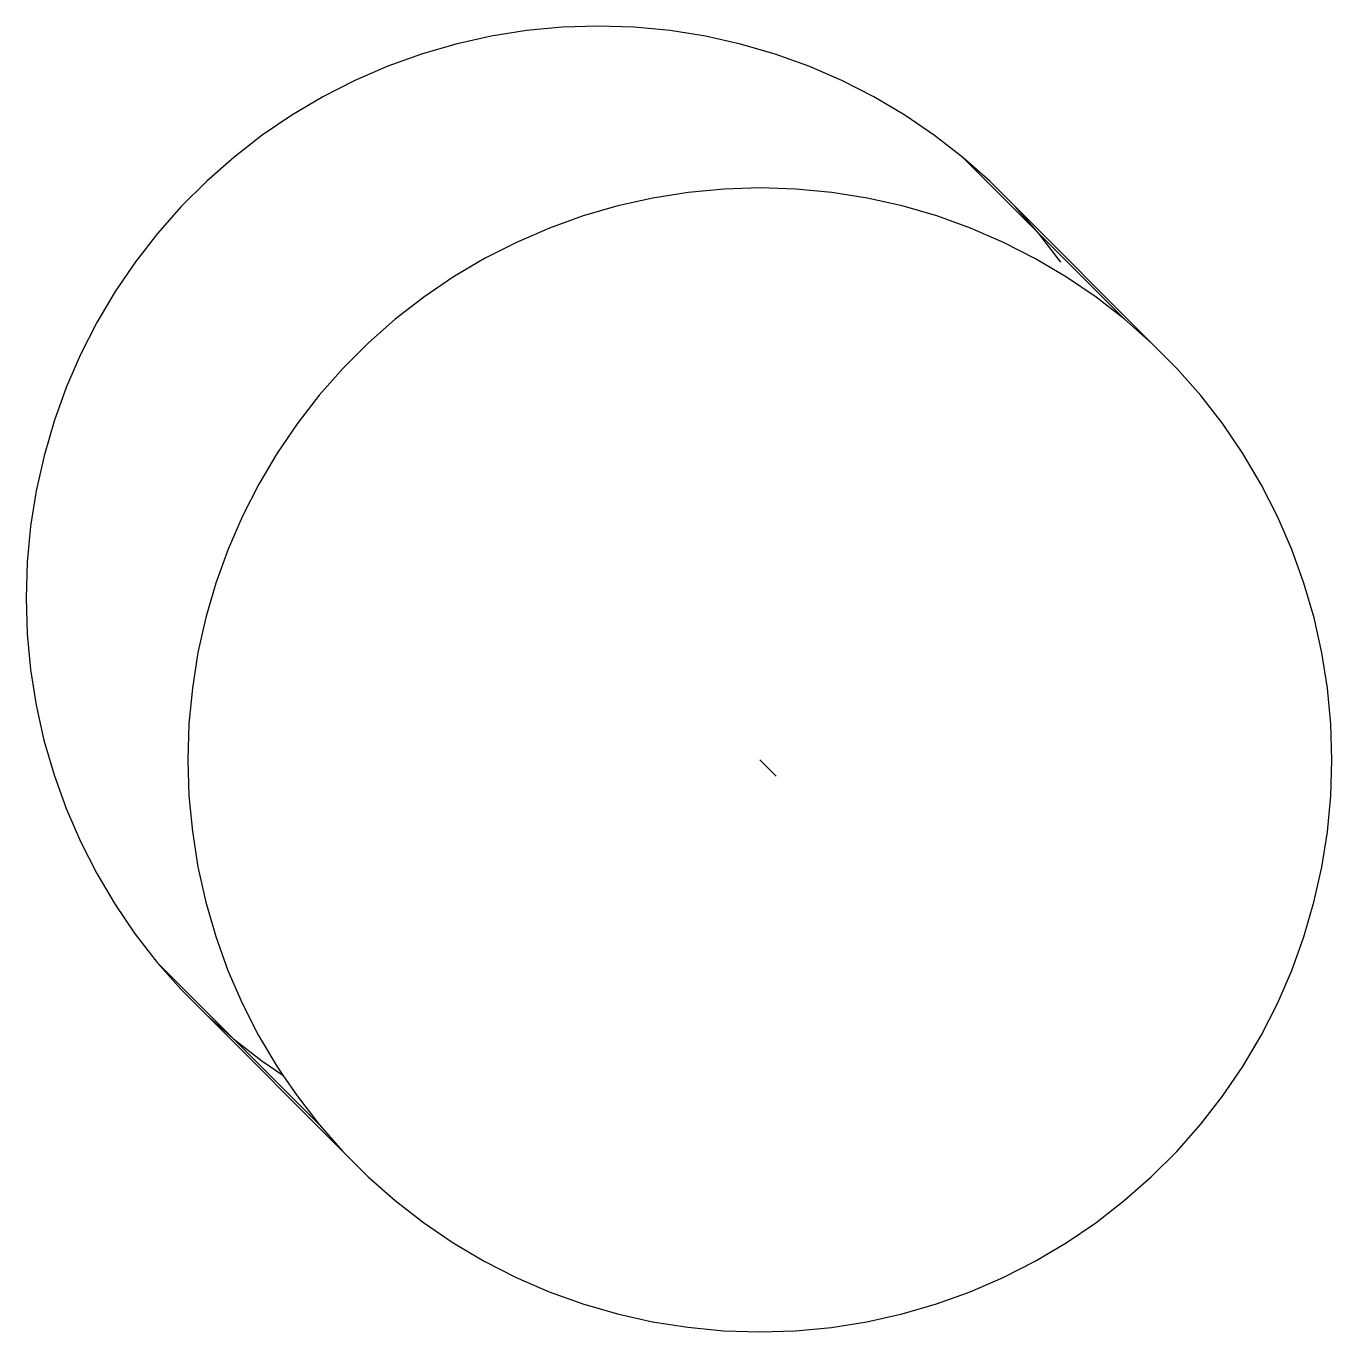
# Model space of a CAD drawing. Extents: x -13.6 to 4.5, y -9.5 to 11.7.
# Drawn here: x -13.6312 to -13.5171, y -0.4892 to -0.375 of the extents above; entities that cross this region are included whole.
import ezdxf

# ---------------------------------------------------------------- set-up
doc = ezdxf.new("R2010")
doc.units = 0
doc.layers.get('0').update_dxf_attribs({"linetype": 'CONTINUOUS'})

msp = doc.modelspace()

# ---------------------------------------------------------------- linework, layer by layer
for p, q in [((-13.58745, -0.37544), (-13.59055, -0.37593)), ((-13.58432, -0.37515), (-13.58745, -0.37544)), ((-13.58118, -0.37505), (-13.58432, -0.37515)), ((-13.57804, -0.37515), (-13.58118, -0.37505)), ((-13.57491, -0.37544), (-13.57804, -0.37515)), ((-13.57181, -0.37594), (-13.57491, -0.37544)), ((-13.59362, -0.37662), (-13.59663, -0.37749)), ((-13.59055, -0.37593), (-13.59362, -0.37662)), ((-13.56875, -0.37662), (-13.57181, -0.37594)), ((-13.56573, -0.3775), (-13.56875, -0.37662)), ((-13.59663, -0.37749), (-13.59959, -0.37856)), ((-13.56278, -0.37856), (-13.56573, -0.3775)), ((-13.59959, -0.37856), (-13.60247, -0.3798)), ((-13.55989, -0.37981), (-13.56278, -0.37856)), ((-13.60247, -0.3798), (-13.60527, -0.38123)), ((-13.5571, -0.38124), (-13.55989, -0.37981)), ((-13.60527, -0.38123), (-13.60797, -0.38283)), ((-13.55439, -0.38284), (-13.5571, -0.38124)), ((-13.60797, -0.38283), (-13.61057, -0.38459)), ((-13.5518, -0.3846), (-13.55439, -0.38284)), ((-13.61057, -0.38459), (-13.61305, -0.38652)), ((-13.54931, -0.38653), (-13.5518, -0.3846)), ((-13.61305, -0.38652), (-13.61541, -0.38859)), ((-13.54696, -0.38861), (-13.54931, -0.38653)), ((-13.54931, -0.38653), (-13.54266, -0.39318)), ((-13.61541, -0.38859), (-13.61763, -0.39081)), ((-13.56704, -0.38919), (-13.57018, -0.38929)), ((-13.5639, -0.38929), (-13.56704, -0.38919)), ((-13.54474, -0.39083), (-13.54696, -0.38861)), ((-13.57641, -0.39008), (-13.57948, -0.39076)), ((-13.57331, -0.38959), (-13.57641, -0.39008)), ((-13.57018, -0.38929), (-13.57331, -0.38959)), ((-13.56078, -0.38959), (-13.5639, -0.38929)), ((-13.55767, -0.39008), (-13.56078, -0.38959)), ((-13.55461, -0.39077), (-13.55767, -0.39008)), ((-13.61763, -0.39081), (-13.61971, -0.39317)), ((-13.57948, -0.39076), (-13.58249, -0.39164)), ((-13.55159, -0.39164), (-13.55461, -0.39077)), ((-13.54266, -0.39318), (-13.54474, -0.39083)), ((-13.54474, -0.39083), (-13.53282, -0.40275)), ((-13.58249, -0.39164), (-13.58545, -0.3927)), ((-13.54864, -0.39271), (-13.55159, -0.39164)), ((-13.61971, -0.39317), (-13.62164, -0.39565)), ((-13.58545, -0.3927), (-13.58833, -0.39395)), ((-13.54576, -0.39396), (-13.54864, -0.39271)), ((-13.54074, -0.39567), (-13.54266, -0.39318)), ((-13.54266, -0.39318), (-13.53518, -0.40067)), ((-13.58833, -0.39395), (-13.59113, -0.39537)), ((-13.54296, -0.39538), (-13.54576, -0.39396)), ((-13.62164, -0.39565), (-13.6234, -0.39825)), ((-13.59113, -0.39537), (-13.59384, -0.39697)), ((-13.54025, -0.39698), (-13.54296, -0.39538)), ((-13.59384, -0.39697), (-13.59643, -0.39874)), ((-13.53766, -0.39875), (-13.54025, -0.39698)), ((-13.6234, -0.39825), (-13.625, -0.40095)), ((-13.59643, -0.39874), (-13.59892, -0.40066)), ((-13.53518, -0.40067), (-13.53766, -0.39875)), ((-13.625, -0.40095), (-13.62643, -0.40375)), ((-13.59892, -0.40066), (-13.60127, -0.40274)), ((-13.53282, -0.40275), (-13.53518, -0.40067)), ((-13.60127, -0.40274), (-13.60349, -0.40496)), ((-13.5306, -0.40497), (-13.53282, -0.40275)), ((-13.62643, -0.40375), (-13.62768, -0.40663)), ((-13.60349, -0.40496), (-13.60557, -0.40731)), ((-13.52852, -0.40733), (-13.5306, -0.40497)), ((-13.62768, -0.40663), (-13.62874, -0.40959)), ((-13.60557, -0.40731), (-13.6075, -0.4098)), ((-13.5266, -0.40981), (-13.52852, -0.40733)), ((-13.62874, -0.40959), (-13.62962, -0.4126)), ((-13.6075, -0.4098), (-13.60926, -0.41239)), ((-13.52483, -0.41241), (-13.5266, -0.40981)), ((-13.62962, -0.4126), (-13.6303, -0.41567)), ((-13.60926, -0.41239), (-13.61086, -0.4151)), ((-13.52324, -0.41511), (-13.52483, -0.41241)), ((-13.61086, -0.4151), (-13.61229, -0.41789)), ((-13.52181, -0.41791), (-13.52324, -0.41511)), ((-13.6303, -0.41567), (-13.6308, -0.41877)), ((-13.6308, -0.41877), (-13.63109, -0.4219)), ((-13.61229, -0.41789), (-13.61354, -0.42078)), ((-13.52056, -0.42079), (-13.52181, -0.41791)), ((-13.61354, -0.42078), (-13.6146, -0.42373)), ((-13.5195, -0.42375), (-13.52056, -0.42079)), ((-13.63109, -0.4219), (-13.63119, -0.42504)), ((-13.6146, -0.42373), (-13.61548, -0.42675)), ((-13.51862, -0.42677), (-13.5195, -0.42375)), ((-13.63119, -0.42504), (-13.6311, -0.42818)), ((-13.61548, -0.42675), (-13.61617, -0.42981)), ((-13.51794, -0.42983), (-13.51862, -0.42677)), ((-13.6311, -0.42818), (-13.6308, -0.4313)), ((-13.61617, -0.42981), (-13.61666, -0.43292)), ((-13.51745, -0.43293), (-13.51794, -0.42983)), ((-13.6308, -0.4313), (-13.63031, -0.43441)), ((-13.61666, -0.43292), (-13.61696, -0.43604)), ((-13.51715, -0.43606), (-13.51745, -0.43293)), ((-13.63031, -0.43441), (-13.62963, -0.43747)), ((-13.61696, -0.43604), (-13.61705, -0.43918)), ((-13.51706, -0.4392), (-13.51715, -0.43606)), ((-13.62963, -0.43747), (-13.62875, -0.44049)), ((-13.61705, -0.43918), (-13.61696, -0.44232)), ((-13.56564, -0.4406), (-13.56706, -0.43919)), ((-13.51716, -0.44234), (-13.51706, -0.4392)), ((-13.62875, -0.44049), (-13.62769, -0.44344)), ((-13.61696, -0.44232), (-13.61666, -0.44545)), ((-13.51745, -0.44547), (-13.51716, -0.44234)), ((-13.62769, -0.44344), (-13.62644, -0.44633)), ((-13.61666, -0.44545), (-13.61617, -0.44855)), ((-13.51795, -0.44857), (-13.51745, -0.44547)), ((-13.62644, -0.44633), (-13.62501, -0.44913)), ((-13.61617, -0.44855), (-13.61549, -0.45162)), ((-13.51863, -0.45164), (-13.51795, -0.44857)), ((-13.62501, -0.44913), (-13.62342, -0.45183)), ((-13.62342, -0.45183), (-13.62165, -0.45443)), ((-13.61549, -0.45162), (-13.61461, -0.45463)), ((-13.51951, -0.45465), (-13.51863, -0.45164)), ((-13.62165, -0.45443), (-13.61973, -0.45691)), ((-13.61461, -0.45463), (-13.61355, -0.45759)), ((-13.52057, -0.45761), (-13.51951, -0.45465)), ((-13.61973, -0.45691), (-13.61765, -0.45927)), ((-13.61973, -0.45691), (-13.61307, -0.46357)), ((-13.61355, -0.45759), (-13.6123, -0.46047)), ((-13.52182, -0.46049), (-13.52057, -0.45761)), ((-13.61765, -0.45927), (-13.61543, -0.46149)), ((-13.6123, -0.46047), (-13.61088, -0.46327)), ((-13.52325, -0.46329), (-13.52182, -0.46049)), ((-13.61543, -0.46149), (-13.61307, -0.46357)), ((-13.61543, -0.46149), (-13.60351, -0.47341)), ((-13.61088, -0.46327), (-13.60928, -0.46597)), ((-13.52485, -0.46599), (-13.52325, -0.46329)), ((-13.61307, -0.46357), (-13.61059, -0.46549)), ((-13.61307, -0.46357), (-13.60559, -0.47105)), ((-13.61059, -0.46549), (-13.60876, -0.46674)), ((-13.60928, -0.46597), (-13.60876, -0.46674)), ((-13.60876, -0.46674), (-13.60751, -0.46857)), ((-13.52661, -0.46859), (-13.52485, -0.46599)), ((-13.60751, -0.46857), (-13.60559, -0.47105)), ((-13.52854, -0.47107), (-13.52661, -0.46859)), ((-13.60559, -0.47105), (-13.60351, -0.47341)), ((-13.53062, -0.47343), (-13.52854, -0.47107)), ((-13.60351, -0.47341), (-13.60129, -0.47563)), ((-13.53284, -0.47565), (-13.53062, -0.47343)), ((-13.60129, -0.47563), (-13.59894, -0.47771)), ((-13.5352, -0.47772), (-13.53284, -0.47565)), ((-13.59894, -0.47771), (-13.59645, -0.47964)), ((-13.53768, -0.47965), (-13.5352, -0.47772)), ((-13.59645, -0.47964), (-13.59386, -0.4814)), ((-13.54028, -0.48141), (-13.53768, -0.47965)), ((-13.59386, -0.4814), (-13.59115, -0.483)), ((-13.54298, -0.48301), (-13.54028, -0.48141)), ((-13.59115, -0.483), (-13.58836, -0.48443)), ((-13.54578, -0.48444), (-13.54298, -0.48301)), ((-13.58836, -0.48443), (-13.58547, -0.48568)), ((-13.54866, -0.48568), (-13.54578, -0.48444)), ((-13.58547, -0.48568), (-13.58252, -0.48674)), ((-13.55162, -0.48675), (-13.54866, -0.48568)), ((-13.58252, -0.48674), (-13.5795, -0.48762)), ((-13.55463, -0.48762), (-13.55162, -0.48675)), ((-13.5795, -0.48762), (-13.57644, -0.4883)), ((-13.57644, -0.4883), (-13.57334, -0.48879)), ((-13.5608, -0.4888), (-13.5577, -0.48831)), ((-13.5577, -0.48831), (-13.55463, -0.48762)), ((-13.57334, -0.48879), (-13.57021, -0.48909)), ((-13.57021, -0.48909), (-13.56707, -0.48919)), ((-13.56707, -0.48919), (-13.56393, -0.48909)), ((-13.56393, -0.48909), (-13.5608, -0.4888))]:
    msp.add_line(p, q)

doc.saveas('drawing.dxf')
